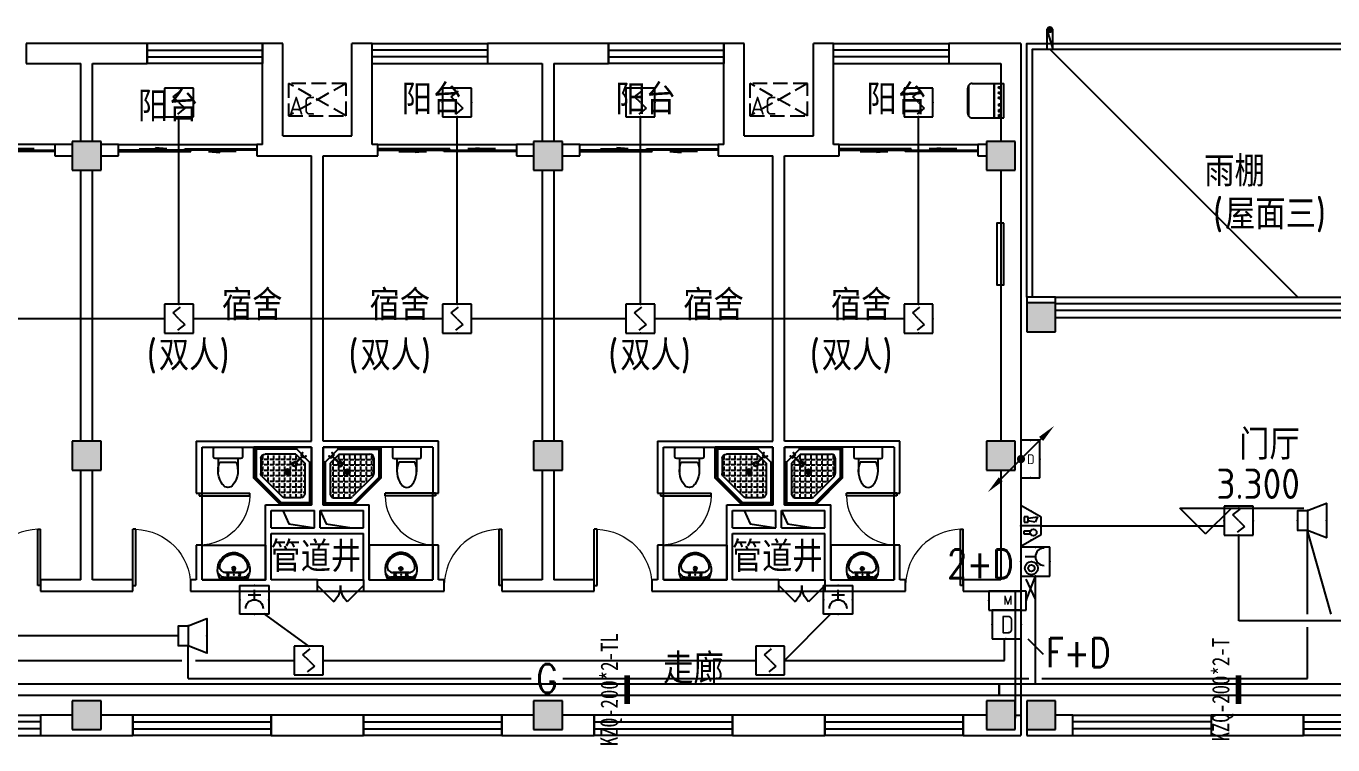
# Model space of a CAD drawing. Extents: x 1725663 to 4653551, y -550461 to 248782.
# Drawn here: x 2317393 to 2340051, y -180035 to -167571 of the extents above; entities that cross this region are included whole.
import ezdxf
from ezdxf.enums import TextEntityAlignment as Align

# ---------------------------------------------------------------- set-up
doc = ezdxf.new("R2010")
doc.units = 0
doc.header["$LTSCALE"] = 1000
doc.linetypes.add('DASH', pattern=[0.35, 0.25, -0.1])
for name, color, linetype in [('0-底图', 7, 'Continuous'), ('A-ANNO-IDEN-LEVL', 3, 'Continuous'), ('A-ANNO-TXT', 7, 'Continuous'), ('A-Fixt', 81, 'Continuous'), ('CABLETRAY', 4, 'Continuous'), ('CLAYER', 7, 'Continuous'), ('COLUMN', 255, 'Continuous'), ('DIM-消防', 3, 'Continuous'), ('DOOR_FIRE', 4, 'Continuous'), ('EQUIP-广播', 3, 'Continuous'), ('EQUIP-消防', 3, 'Continuous'), ('fur', 253, 'Continuous'), ('LWIRE', 4, 'Continuous'), ('PUB_HATCH', 8, 'Continuous'), ('PUB_TEXT', 7, 'Continuous'), ('WALL', 2, 'Continuous'), ('WINDOW', 4, 'Continuous'), ('WIRE-消防', 1, 'Continuous'), ('WP_F', 1, 'Continuous'), ('抗震支吊架', 2, 'Continuous'), ('水', 5, 'Continuous'), ('洁具', 213, 'Continuous'), ('看线', 30, 'Continuous'), ('空调外机', 211, 'Continuous'), ('配景', 3, 'Continuous')]:
    doc.layers.add(name, color=color, linetype=linetype)
doc.styles.add('_TEL_ATTDEF', font='gbenor', dxfattribs={"bigfont": 'gbcbig'})
doc.styles.add('_TEL_DIM', font='SIMPLEX', dxfattribs={"width": 0.8, "height": 3.5, "bigfont": 'HZTXT'})
doc.styles.add('HZ', font='rs.shx', dxfattribs={"width": 0.8, "bigfont": 'hztxt.shx'})
doc.styles.add('kzcad', font='', dxfattribs={"width": 0.8})
doc.styles.get("Standard").update_dxf_attribs({"font": 'geniso.shx', "bigfont": 'hztxt.shx'})
doc.styles.get('kzcad').set_extended_font_data('SimSun')

# ---------------------------------------------------------------- blocks, each defined once
blk = doc.blocks.new('$equip$00002656')
for p, q in [((-0.5, 1), (-0.5, 0)), ((0.5, 1), (-0.5, 1)), ((0.5, 0), (0.5, 1)), ((0, 0.5), (0, 0.15)), ((-0.5, 0), (0.5, 0)), ((-0.219, 0.331), (0.222, 0.331))]:
    blk.add_line(p, q)
at = {"const_width": 0.04}
blk.add_lwpolyline([(-0.5, 1), (0.5, 1), (0.5, 0), (-0.5, 0), (-0.5, 1), (0.5, 1)], dxfattribs=at)
blk.add_arc((0, 0.8), 0.3, 180, 0)
for p in [(0, 1), (-0.5, 0.5), (0.5, 0.5), (0, 0)]:
    blk.add_point(p)
at = {"color": 7, "flags": 1}
for tag, height, p in [('B', 0.4, (0.762, 0.292)), ('A', 0.00002, (0, 0))]:
    blk.add_attdef(tag, text='', height=height, dxfattribs=at).set_placement(p, align=Align.MIDDLE_CENTER)
blk = doc.blocks.new('A$C29581A72')
at = {"layer": 'EQUIP-消防', "xscale": 500, "yscale": 500, "zscale": 500}
blk.add_blockref('$equip$00002656', (358, 98), dxfattribs=at)
at = {"style": 'HZ', "flags": 1}
for tag in ['WHAT', 'SPEC', 'UNIT']:
    blk.add_attdef(tag, (375, 0), '', height=0.001, dxfattribs=at)
blk = doc.blocks.new('$Equip$00002649')
for p, q in [((-0.5, 0.5), (-0.5, -0.5)), ((0.5, 0.5), (-0.5, 0.5)), ((0.5, -0.5), (0.5, 0.5)), ((-0.2, 0.2), (0.05, 0.4)), ((0, 0), (-0.2, 0.2)), ((0, 0), (0.2, -0.2)), ((0.2, -0.2), (-0.05, -0.4)), ((-0.5, -0.5), (0.5, -0.5))]:
    blk.add_line(p, q)
at = {"const_width": 0.02}
blk.add_lwpolyline([(-0.5, 0.5), (0.5, 0.5), (0.5, -0.5), (-0.5, -0.5), (-0.5, 0.5), (0.5, 0.5)], dxfattribs=at)
for p in [(0, 0.5), (-0.5, 0), (0.5, 0), (0, -0.5)]:
    blk.add_point(p)
at = {"color": 7, "flags": 1}
for tag, height, p in [('A', 0.00002, (0, 0)), ('B', 0.4, (0.762, -0.208))]:
    blk.add_attdef(tag, text='', height=height, dxfattribs=at).set_placement(p, align=Align.MIDDLE_CENTER)
blk = doc.blocks.new('$equip_U$00000157(WIN7-PC-dian)')
for p, q in [((-0.65, 0.65), (-0.65, 0)), ((0.65, 0.65), (-0.65, 0.65)), ((0.65, 0), (0.65, 0.65)), ((-0.65, 0), (0.65, 0))]:
    blk.add_line(p, q)
for p in [(0.041, 0.65), (-0.65, 0.325), (0.041, 0), (0.65, 0.325)]:
    blk.add_point(p)
at = {"color": 7, "style": '_TEL_DIM'}
blk.add_attdef('$TEXT$', text='', height=0.3, dxfattribs=at).set_placement((0.006, 0.343), align=Align.MIDDLE_CENTER)
at = {"color": 7, "style": '_TEL_DIM', "flags": 1}
for tag in ['A', 'REMARK']:
    blk.add_attdef(tag, text='', height=0.00002, dxfattribs=at).set_placement((0, 0), align=Align.MIDDLE_CENTER)
at = {"layer": 'EQUIP-消防', "color": 7, "style": '_TEL_DIM', "flags": 1}
blk.add_attdef('REMARK', text='', height=0.00002, dxfattribs=at).set_placement((0, 0), align=Align.MIDDLE_CENTER)
blk.add_attdef('REMARK', text='', height=0.00002, dxfattribs=at).set_placement((0, 0), align=Align.MIDDLE_CENTER)
blk = doc.blocks.new('$equip$00002755')
for p, q in [((0.5, 0.5), (-0.5, 0.5)), ((-0.5, 0.5), (-0.5, -0.5)), ((0.5, -0.5), (0.5, 0.5)), ((-0.5, -0.5), (0.5, -0.5))]:
    blk.add_line(p, q)
at = {"const_width": 0.04}
blk.add_lwpolyline([(-0.5, 0.5), (0.5, 0.5), (0.5, -0.5), (-0.5, -0.5), (-0.5, 0.5), (0.5, 0.5)], dxfattribs=at)
for p in [(0, 0.5), (-0.5, 0), (0.5, 0), (-0.027, -0.5)]:
    blk.add_point(p)
at = {"color": 7}
blk.add_attdef('$TEXT$', text='', height=0.4, dxfattribs=at).set_placement((0.026, -0.008), align=Align.MIDDLE_CENTER)
at = {"color": 7, "flags": 1}
for tag, height, p in [('A', 0.00002, (0, 0)), ('B', 0.4, (0.755, -0.254))]:
    blk.add_attdef(tag, text='', height=height, dxfattribs=at).set_placement(p, align=Align.MIDDLE_CENTER)
blk = doc.blocks.new('$equip$00002655')
for p, q in [((-0.5, 1), (-0.5, 0)), ((0.5, 1), (-0.5, 1)), ((0.5, 0), (0.5, 1)), ((-0.169, 0.5), (-0.169, 0.15)), ((-0.5, 0), (0.5, 0))]:
    blk.add_line(p, q)
at = {"const_width": 0.04}
blk.add_lwpolyline([(-0.5, 1), (0.5, 1), (0.5, 0), (-0.5, 0), (-0.5, 1), (0.5, 1)], dxfattribs=at)
for radius in [0.226, 0.113]:
    blk.add_circle((0.227, 0.36), radius)
blk.add_arc((-0.169, 0.8), 0.3, 180, 0)
for p in [(0, 1), (-0.5, 0.5), (0.5, 0.5), (0, 0)]:
    blk.add_point(p)
at = {"color": 7, "flags": 1}
for tag, height, p in [('B', 0.4, (0.762, 0.292)), ('A', 0.00002, (0, 0))]:
    blk.add_attdef(tag, text='', height=height, dxfattribs=at).set_placement(p, align=Align.MIDDLE_CENTER)
blk = doc.blocks.new('$equip$00002679')
for p, q in [((-0.3, 0.699), (-0.703, 0)), ((-0.264, 0.249), (-0.304, 0.569)), ((-0.304, 0.569), (-0.128, 0.489)), ((0.3, 0.699), (-0.3, 0.699)), ((0.3, 0.699), (-0.3, 0.699)), ((-0.128, 0.489), (-0.168, 0.249)), ((0, 0.699), (0, 0)), ((0.703, 0), (0.3, 0.699)), ((-0.703, 0), (0.703, 0)), ((-0.304, 0.249), (-0.304, 0.113)), ((-0.128, 0.249), (-0.304, 0.249)), ((-0.304, 0.113), (-0.128, 0.113)), ((-0.128, 0.113), (-0.128, 0.249)), ((0.174, 0.11), (0.174, 0.338)), ((0.294, 0.11), (0.174, 0.11)), ((0.294, 0.338), (0.294, 0.11))]:
    blk.add_line(p, q)
at = {"const_width": 0.04}
for points in [[(-0.299, 0.699), (0.301, 0.699), (0.703, 0), (-0.702, 0), (-0.299, 0.699), (0.301, 0.699)], [(-0.3, 0.699), (0.3, 0.699), (0.703, 0), (-0.703, 0), (-0.3, 0.699), (0.3, 0.699)]]:
    blk.add_lwpolyline(points, dxfattribs=at)
blk.add_circle((0.234, 0.43), 0.111)
for p in [(0, 0.699), (-0.501, 0.349), (0, 0), (0.502, 0.349)]:
    blk.add_point(p)
at = {"color": 7, "flags": 1}
for tag, height, p in [('B', 0.4, (0.961, 0.299)), ('A', 0.00002, (0, 0))]:
    blk.add_attdef(tag, text='', height=height, dxfattribs=at).set_placement(p, align=Align.MIDDLE_CENTER)
blk = doc.blocks.new('$equip$00002778')
for p, q in [((0.65, 0.65), (-0.65, 0.65)), ((-0.65, 0.65), (-0.65, 0)), ((0.65, 0), (0.65, 0.65)), ((-0.65, 0), (0.65, 0))]:
    blk.add_line(p, q)
at = {"const_width": 0.04}
blk.add_lwpolyline([(-0.65, 0.65), (-0.65, 0), (0.65, 0), (0.65, 0.65), (-0.65, 0.65), (-0.65, 0)], dxfattribs=at)
for p in [(0, 0.65), (-0.65, 0.325), (0, 0), (0.65, 0.325)]:
    blk.add_point(p)
at = {"color": 7}
blk.add_attdef('$TEXT$', text='', height=0.34, dxfattribs=at).set_placement((0.006, 0.343), align=Align.MIDDLE_CENTER)
at = {"color": 7, "flags": 1}
for tag, height, p in [('A', 0.00002, (0, 0)), ('B', 0.4, (0.905, 0.246))]:
    blk.add_attdef(tag, text='', height=height, dxfattribs=at).set_placement(p, align=Align.MIDDLE_CENTER)
blk = doc.blocks.new('$TelecSys$00000111')
blk.add_line((0.268, 0.268), (-0.268, -0.268))
at = {"color": 7, "style": '_TEL_DIM', "width": 0.8}
blk.add_attdef('N', text='', height=1, dxfattribs=at).set_placement((-0.212, 0.579), align=Align.MIDDLE)
blk = doc.blocks.new('$equip$00002982')
for p, q in [((0.35, 0.35), (1, 0.6)), ((1, 0.6), (1, -0.6)), ((0, 0.35), (0.35, 0.35)), ((0, 0.35), (0, -0.35)), ((0.35, 0.35), (0.35, -0.35)), ((0.35, -0.35), (0, -0.35)), ((1, -0.6), (0.35, -0.35))]:
    blk.add_line(p, q)
at = {"const_width": 0.04}
blk.add_lwpolyline([(0.35, 0.35), (0, 0.35), (0, -0.35), (0.35, -0.35), (1, -0.6), (1, 0.6), (0.35, 0.35), (0, 0.35)], dxfattribs=at)
for p in [(0, 0), (0.35, 0.35), (1, 0), (0.35, -0.35)]:
    blk.add_point(p)
at = {"color": 7, "style": '_TEL_DIM', "flags": 1}
for tag in ['A', 'REMARK']:
    blk.add_attdef(tag, text='', height=0.00002, dxfattribs=at).set_placement((0, 0), align=Align.MIDDLE_CENTER)
blk = doc.blocks.new('$TelecSys$00000080')
for p, q in [((-0.7, -0.7), (0, 0)), ((0.104, 0.104), (0.104, 0.104)), ((-0.104, -0.104), (-0.104, -0.104))]:
    blk.add_line(p, q)
at = {"const_width": 0.142}
blk.add_lwpolyline([(0.071, 0, 1), (-0.071, 0, 1)], format="xyb", close=True, dxfattribs=at)
blk.add_solid([(-0.63, -0.77), (-0.77, -0.63), (-1.15, -1.15)])
at = {"width": 0.8, "flags": 9}
blk.add_attdef('A', (0, 0), '', height=0.00002, rotation=180, dxfattribs=at)
blk = doc.blocks.new('$TelecSys$00000079')
for p, q in [((0.7, 0.7), (0, 0)), ((0.104, 0.104), (0.104, 0.104)), ((-0.104, -0.104), (-0.104, -0.104))]:
    blk.add_line(p, q)
at = {"const_width": 0.142}
blk.add_lwpolyline([(-0.071, 0, 1), (0.071, 0, 1)], format="xyb", close=True, dxfattribs=at)
blk.add_solid([(0.63, 0.77), (0.77, 0.63), (1.15, 1.15)])
at = {"width": 0.8, "flags": 9}
blk.add_attdef('A', (0, 0), '', height=0.00002, dxfattribs=at)
blk = doc.blocks.new('1F平面-CAD导入_dwg_Drawing4_t3_dwg_$plan$00001613-474159-1F-927810-1F')
at = {"layer": '洁具'}
for p, q in [((-30, 250), (-170, 250)), ((-200, 170), (-430, 170)), ((-260, -140), (-260, 140)), ((-200, -170), (-200, -220)), ((-170, -250), (-30, -250))]:
    blk.add_line(p, q, dxfattribs=at)
for points in [[(-200, 220), (-200, 170), (-200, -170), (-430, -170)], [(0, -220), (0, 220)]]:
    blk.add_lwpolyline(points, dxfattribs=at)
for centre, radius, start, end in [((-170, 220), 30, 90, 180), ((-30, 220), 30, 0, 90), ((-590, 0), 110, 123.4509, 236.5491), ((-413, -227), 398, 67.4505, 126.6381), ((-413, 227), 398, 233.3619, 292.5495), ((-170, -220), 30, 180, 270), ((-30, -220), 30, 270, 0)]:
    blk.add_arc(centre, radius, start, end, dxfattribs=at)
blk = doc.blocks.new('$lvtry$00000169')
at = {"color": 0}
for p, q in [((259, -36), (259, 0)), ((259, -36), (36, -259)), ((276, -120), (120, -276)), ((144, -151), (291, -298)), ((151, -144), (298, -291)), ((183, -213), (205, -213)), ((220, -213), (243, -213)), ((259, -24), (976, -24)), ((259, -36), (964, -36)), ((270, -213), (270, -143)), ((270, -213), (340, -213)), ((276, -120), (808, -120)), ((366, -213), (366, -143)), ((366, -213), (436, -213)), ((462, -213), (462, -143)), ((462, -213), (532, -213)), ((558, -213), (558, -143)), ((558, -213), (628, -213)), ((655, -213), (655, -143)), ((655, -213), (725, -213)), ((751, -213), (751, -143)), ((751, -213), (821, -213)), ((847, -213), (847, -143)), ((847, -213), (880, -213)), ((880, -192), (880, -460)), ((964, -36), (976, -24)), ((964, -36), (964, -525)), ((976, -24), (976, -530)), ((36, -259), (0, -259)), ((24, -259), (24, -976)), ((36, -259), (36, -964)), ((120, -276), (120, -808)), ((120, -309), (147, -309)), ((120, -405), (147, -405)), ((173, -309), (173, -239)), ((173, -309), (243, -309)), ((173, -405), (173, -335)), ((173, -405), (243, -405)), ((173, -501), (173, -431)), ((270, -263), (270, -239)), ((270, -405), (270, -335)), ((270, -405), (340, -405)), ((270, -501), (270, -431)), ((334, -309), (340, -309)), ((366, -309), (366, -239)), ((366, -309), (436, -309)), ((366, -405), (366, -335)), ((366, -405), (379, -405)), ((366, -501), (366, -431)), ((462, -309), (462, -239)), ((462, -309), (532, -309)), ((462, -405), (462, -335)), ((462, -405), (532, -405)), ((462, -501), (462, -431)), ((558, -309), (558, -239)), ((558, -309), (628, -309)), ((558, -405), (558, -335)), ((558, -405), (628, -405)), ((558, -501), (558, -431)), ((655, -309), (655, -239)), ((655, -309), (725, -309)), ((655, -405), (655, -335)), ((655, -405), (725, -405)), ((655, -501), (655, -431)), ((751, -309), (751, -239)), ((751, -309), (821, -309)), ((751, -405), (751, -335)), ((751, -405), (821, -405)), ((751, -501), (751, -431)), ((847, -309), (847, -239)), ((847, -309), (880, -309)), ((847, -405), (847, -335)), ((847, -405), (880, -405)), ((847, -501), (847, -431)), ((120, -501), (147, -501)), ((120, -598), (147, -598)), ((173, -501), (243, -501)), ((173, -598), (173, -528)), ((173, -598), (243, -598)), ((173, -694), (173, -624)), ((270, -501), (340, -501)), ((270, -598), (270, -528)), ((270, -598), (340, -598)), ((270, -694), (270, -624)), ((366, -501), (436, -501)), ((366, -598), (366, -528)), ((366, -598), (436, -598)), ((366, -694), (366, -624)), ((462, -501), (532, -501)), ((462, -598), (462, -528)), ((462, -598), (532, -598)), ((462, -694), (462, -624)), ((859, -511), (511, -859)), ((964, -525), (525, -964)), ((976, -530), (530, -976)), ((558, -501), (628, -501)), ((558, -598), (558, -528)), ((558, -598), (628, -598)), ((558, -694), (558, -624)), ((655, -501), (725, -501)), ((655, -598), (655, -528)), ((655, -598), (725, -598)), ((655, -694), (655, -624)), ((751, -501), (821, -501)), ((751, -598), (751, -528)), ((751, -598), (773, -598)), ((847, -501), (867, -501)), ((964, -525), (976, -530)), ((120, -694), (147, -694)), ((120, -790), (147, -790)), ((173, -694), (243, -694)), ((173, -790), (173, -720)), ((173, -790), (243, -790)), ((173, -878), (173, -816)), ((192, -880), (460, -880)), ((270, -694), (340, -694)), ((270, -790), (270, -720)), ((270, -790), (340, -790)), ((270, -880), (270, -816)), ((366, -694), (436, -694)), ((366, -790), (366, -720)), ((366, -790), (436, -790)), ((366, -880), (366, -816)), ((462, -694), (532, -694)), ((462, -790), (462, -720)), ((462, -790), (532, -790)), ((462, -880), (462, -816)), ((558, -694), (628, -694)), ((558, -790), (558, -720)), ((558, -790), (580, -790)), ((655, -694), (676, -694)), ((36, -964), (24, -976)), ((24, -976), (530, -976)), ((36, -964), (525, -964)), ((525, -964), (530, -976))]:
    blk.add_line(p, q, dxfattribs=at)
blk.add_lwpolyline([(0, 0), (0, -1000), (540, -1000), (1000, -540), (1000, 0)], close=True)
for points in [[(0, 0), (0, -1000)], [(0, 0), (1000, 0)], [(1000, 0), (1000, -540)], [(136, -190), (148, -178), (132, -162), (121, -174)], [(190, -136), (178, -148), (162, -132), (174, -121)], [(1000, -540), (540, -1000)], [(0, -1000), (540, -1000)]]:
    blk.add_lwpolyline(points, close=True, dxfattribs=at)
for radius in [43.8, 31.1]:
    blk.add_circle((416, -428), radius, dxfattribs=at)
for centre, radius, start, end in [((808, -192), 72, 0, 90), ((296, -296), 40.6, 142.583, 128.4197), ((296, -296), 28.6, 145.828, 125.6599), ((808, -460), 72, 315, 0), ((192, -808), 72, 180, 270), ((460, -808), 72, 270, 315)]:
    blk.add_arc(centre, radius, start, end, dxfattribs=at)
for p in [(103, -156, 0), (156, -102, 0), (416, -428, 0)]:
    blk.add_point(p, dxfattribs=at)
blk = doc.blocks.new('$lvtry$00000178')
at = {"color": 0}
for p, q in [((-238, 0), (238, 0)), ((-214, -36), (-272, -91)), ((-180, -23), (180, -23)), ((-142, -105), (140, -105)), ((140, -105), (-142, -105)), ((216, -37), (268, -91))]:
    blk.add_line(p, q, dxfattribs=at)
blk.add_lwpolyline([(-104, -430, 0.224698), (110, -425, 0.348046), (269, -79), (239, 0), (-241, 0), (-271, -79, 0.356844)], format="xyb", close=True, dxfattribs=at)
for centre, radius in [((-100, -65), 16.3), ((1, -172), 31.6), ((100, -65), 16.3)]:
    blk.add_circle(centre, radius, dxfattribs=at)
at = {"color": 0, "lineweight": 13}
blk.add_circle((1, -172), 23, dxfattribs=at)
at = {"color": 0}
for centre, radius, start, end in [((-142, -205), 100, 90, 190.5602), ((-1, -179), 243, 190.5602, 349.4398), ((-180, -73), 50, 90, 133.181), ((140, -205), 100, 349.4398, 90), ((180, -73), 50, 44.5607, 90)]:
    blk.add_arc(centre, radius, start, end, dxfattribs=at)
for p in [(0, -65), (1, -172)]:
    blk.add_point(p, dxfattribs=at)
blk = doc.blocks.new('A$C70365C93')
at = {"layer": '洁具'}
blk.add_lwpolyline([(-1900, 2300), (-1900, 1700), (-800, 1700), (-800, 2300)], close=True, dxfattribs=at)
blk.add_blockref('$lvtry$00000178', (-1350, 2280), dxfattribs=at)
at = {"layer": '洁具', "rotation": 180}
blk.add_blockref('$lvtry$00000169', (0, 0), dxfattribs=at)
at = {"layer": '洁具', "extrusion": (0, 0, -1), "xscale": -1, "zscale": -1, "rotation": 90}
blk.add_blockref('1F平面-CAD导入_dwg_Drawing4_t3_dwg_$plan$00001613-474159-1F-927810-1F', (1450, 0), dxfattribs=at)
blk = doc.blocks.new('A$C61295E98')
at = {"color": 3}
for p, q in [((544, 598), (0, 598)), ((0, 598), (0, 0)), ((161, 598), (161, 0)), ((170, 0), (170, 598)), ((603, 572), (603, 26)), ((624, 518), (624, 80)), ((544, 0), (0, 0))]:
    blk.add_line(p, q, dxfattribs=at)
for points in [[(82, 540), (75, 540), (75, 577), (82, 577)], [(82, 453), (75, 453), (75, 490), (82, 490)], [(82, 353), (75, 353), (75, 389), (82, 389)]]:
    blk.add_lwpolyline(points, close=True, dxfattribs=at)
for centre in [(74, 250), (74, 164), (74, 71)]:
    blk.add_circle(centre, 15.7, dxfattribs=at)
for centre, start, end in [((544, 518), 360, 90), ((544, 80), 270, 0)]:
    blk.add_arc(centre, 80, start, end, dxfattribs=at)
blk = doc.blocks.new('A$Cf5a72a1b')
at = {"layer": '空调外机', "linetype": 'DASH'}
for p, q in [((1000, 563), (0, 0)), ((1000, 0), (0, 563))]:
    blk.add_line(p, q, dxfattribs=at)
blk.add_lwpolyline([(1000, 563), (0, 563), (0, 0), (1000, 0)], close=True, dxfattribs=at)
at = {"layer": 'PUB_TEXT'}
blk.add_text('AC', height=315, dxfattribs=at).set_placement((5, 18))
blk = doc.blocks.new('$WINLIB2D$00000001')
at = {"color": 0}
for points in [[(-0.5, 0.5), (-0.5, -0.5)], [(-0.5, 0.5), (0.5, 0.5)], [(0.5, -0.5), (0.5, 0.5)], [(0.5, 0.1667), (-0.5, 0.1667)], [(0.5, -0.1667), (-0.5, -0.1667)], [(-0.5, -0.5), (0.5, -0.5)]]:
    blk.add_lwpolyline(points, dxfattribs=at)
blk = doc.blocks.new('$DorLib2D$00000131')
at = {"color": 0, "linetype": 'Continuous'}
for p, q in [((0.15, 0.125), (0.2319, 0.1973)), ((0.2319, 0.1973), (0.2319, 0.125)), ((-0.5, 0.125), (-0.5, 0)), ((0.0192, 0.125), (-0.5, 0.125)), ((0.0192, 0), (0.0192, 0.125)), ((0.35, 0.125), (0.15, 0.125)), ((-0.5, 0), (0.0192, 0)), ((-0.024, 0), (0.5, 0)), ((-0.024, -0.125), (-0.024, 0)), ((0.5, 0), (0.5, -0.125)), ((-0.35, -0.125), (-0.15, -0.125)), ((-0.2319, -0.1973), (-0.2319, -0.125)), ((-0.15, -0.125), (-0.2319, -0.1973)), ((0.5, -0.125), (-0.024, -0.125))]:
    blk.add_line(p, q, dxfattribs=at)
blk = doc.blocks.new('$DorLib2D$00000116')
at = {"color": 0}
for p, q in [((-0.5, 0), (-0.146, 0.354)), ((0.5, 0), (0.146, 0.354))]:
    blk.add_line(p, q, dxfattribs=at)
for centre, start, end in [((-0.5, 0), 0, 45), ((0.5, 0), 135, 180)]:
    blk.add_arc(centre, 0.5, start, end, dxfattribs=at)
blk = doc.blocks.new('$DorLib2D$00000001')
for p, q in [((0.45, 0.975), (0.5, 0.975)), ((0.45, 0), (0.45, 0.975)), ((0.5, 0), (0.5, 0.975)), ((0.5, 0), (0.45, 0))]:
    blk.add_line(p, q)
at = {"lineweight": 13}
blk.add_arc((0.475, 0), 0.975, 91.4693, 180, dxfattribs=at)
blk = doc.blocks.new('ghgd')
at = {"layer": 'PUB_HATCH'}
for points in [[(1529057, -88437.8), (1529057, -88937.8), (1529557, -88937.8), (1529557, -88437.8)], [(1537057, -88437.8), (1537057, -88937.8), (1537557, -88937.8), (1537557, -88437.8)], [(1544907, -88437.8), (1544907, -88937.8), (1545407, -88937.8), (1545407, -88437.8)], [(1545607, -91237.8), (1545607, -91737.8), (1546107, -91737.8), (1546107, -91237.8)], [(1529057, -93637.8), (1529057, -94137.8), (1529557, -94137.8), (1529557, -93637.8)], [(1537057, -93637.8), (1537057, -94137.8), (1537557, -94137.8), (1537557, -93637.8)], [(1544907, -93637.8), (1544907, -94137.8), (1545407, -94137.8), (1545407, -93637.8)], [(1529057, -98137.8), (1529057, -98637.8), (1529557, -98637.8), (1529557, -98137.8)], [(1537057, -98137.8), (1537057, -98637.8), (1537557, -98637.8), (1537557, -98137.8)], [(1544907, -98137.8), (1544907, -98637.8), (1545407, -98637.8), (1545407, -98137.8)], [(1545607, -98137.8), (1545607, -98637.8), (1546107, -98637.8), (1546107, -98137.8)]]:
    blk.add_hatch(color=256, dxfattribs=at).paths.add_polyline_path(points)
blk.add_line((1550307, -91137.8), (1546007, -86837.8))
for points in [[(1532707, -94837.8), (1532810.6, -95068), (1533257, -95137.8)], [(1533357, -94837.8), (1533460.6, -95068), (1533907, -95137.8)], [(1540707, -94837.8), (1540810.6, -95068), (1541257, -95137.8)], [(1541357, -94837.8), (1541460.6, -95068), (1541907, -95137.8)]]:
    blk.add_lwpolyline(points)
at = {"layer": 'A-ANNO-IDEN-LEVL'}
for p, q in [((1548709, -95244.2), (1548259, -94794.2)), ((1548259, -94794.2), (1550409.9, -94794.2)), ((1548709, -95244.2), (1549159, -94794.2))]:
    blk.add_line(p, q, dxfattribs=at)
at = {"layer": 'A-Fixt'}
blk.add_lwpolyline([(1545207, -89856.6), (1545090.3, -89856.6), (1545090.3, -90923.1), (1545207, -90923.1)], close=True, dxfattribs=at)
at = {"layer": 'COLUMN'}
for p, q in [((1529057, -88437.8), (1529057, -88937.8)), ((1529557, -88437.8), (1529057, -88437.8)), ((1529557, -88937.8), (1529557, -88437.8)), ((1537057, -88437.8), (1537057, -88937.8)), ((1537557, -88437.8), (1537057, -88437.8)), ((1537557, -88937.8), (1537557, -88437.8)), ((1544907, -88437.8), (1544907, -88937.8)), ((1545407, -88437.8), (1544907, -88437.8)), ((1545407, -88937.8), (1545407, -88437.8)), ((1529057, -88937.8), (1529557, -88937.8)), ((1537057, -88937.8), (1537557, -88937.8)), ((1544907, -88937.8), (1545407, -88937.8)), ((1545607, -91237.8), (1545607, -91737.8)), ((1546107, -91237.8), (1545607, -91237.8)), ((1546107, -91737.8), (1546107, -91237.8)), ((1545607, -91737.8), (1546107, -91737.8)), ((1529057, -93637.8), (1529057, -94137.8)), ((1529557, -93637.8), (1529057, -93637.8)), ((1529557, -94137.8), (1529557, -93637.8)), ((1537057, -93637.8), (1537057, -94137.8)), ((1537557, -93637.8), (1537057, -93637.8)), ((1537557, -94137.8), (1537557, -93637.8)), ((1544907, -93637.8), (1544907, -94137.8)), ((1545407, -93637.8), (1544907, -93637.8)), ((1545407, -94137.8), (1545407, -93637.8)), ((1529057, -94137.8), (1529557, -94137.8)), ((1537057, -94137.8), (1537557, -94137.8)), ((1544907, -94137.8), (1545407, -94137.8)), ((1529057, -98137.8), (1529057, -98637.8)), ((1529557, -98137.8), (1529057, -98137.8)), ((1529557, -98637.8), (1529557, -98137.8)), ((1537057, -98137.8), (1537057, -98637.8)), ((1537557, -98137.8), (1537057, -98137.8)), ((1537557, -98637.8), (1537557, -98137.8)), ((1544907, -98137.8), (1544907, -98637.8)), ((1545407, -98137.8), (1544907, -98137.8)), ((1545407, -98637.8), (1545407, -98137.8)), ((1545607, -98137.8), (1545607, -98637.8)), ((1546107, -98137.8), (1545607, -98137.8)), ((1546107, -98637.8), (1546107, -98137.8)), ((1529057, -98637.8), (1529557, -98637.8)), ((1537057, -98637.8), (1537557, -98637.8)), ((1544907, -98637.8), (1545407, -98637.8)), ((1545607, -98637.8), (1546107, -98637.8))]:
    blk.add_line(p, q, dxfattribs=at)
at = {"layer": 'DOOR_FIRE'}
for p, q in [((1533307, -96037.8), (1534107, -96037.8)), ((1541307, -96037.8), (1542107, -96037.8)), ((1533307, -96237.8), (1534107, -96237.8)), ((1541307, -96237.8), (1542107, -96237.8))]:
    blk.add_line(p, q, dxfattribs=at)
at = {"layer": 'fur'}
for p, q in [((1545507, -91737.8), (1545507, -98437.8)), ((1545407, -96237.8), (1545407, -98437.8))]:
    blk.add_line(p, q, dxfattribs=at)
at = {"layer": 'WALL'}
for p, q in [((1529307, -86737.8), (1528257, -86737.8)), ((1528257, -86737.8), (1528257, -87087.8)), ((1530357, -86737.8), (1529307, -86737.8)), ((1530357, -87087.8), (1530357, -86737.8)), ((1532707, -86737.8), (1532357, -86737.8)), ((1532357, -86737.8), (1532357, -87087.8)), ((1532707, -88337.8), (1532707, -86737.8)), ((1534257, -86737.8), (1533907, -86737.8)), ((1533907, -88337.8), (1533907, -86737.8)), ((1534257, -87087.8), (1534257, -86737.8)), ((1537307, -86737.8), (1536257, -86737.8)), ((1536257, -86737.8), (1536257, -87087.8)), ((1538357, -86737.8), (1537307, -86737.8)), ((1538357, -87087.8), (1538357, -86737.8)), ((1540707, -86737.8), (1540357, -86737.8)), ((1540357, -86737.8), (1540357, -87087.8)), ((1540707, -88337.8), (1540707, -86737.8)), ((1542257, -86737.8), (1541907, -86737.8)), ((1541907, -88337.8), (1541907, -86737.8)), ((1542257, -87087.8), (1542257, -86737.8)), ((1545507, -86737.8), (1544257, -86737.8)), ((1544257, -86737.8), (1544257, -87087.8)), ((1545507, -86737.8), (1545507, -88687.8)), ((1528257, -87087.8), (1529207, -87087.8)), ((1529207, -88437.8), (1529207, -87087.8)), ((1529407, -87087.8), (1530357, -87087.8)), ((1529407, -88437.8), (1529407, -87087.8)), ((1532357, -88487.8), (1532357, -87087.8)), ((1534257, -88487.8), (1534257, -87087.8)), ((1536257, -87087.8), (1537207, -87087.8)), ((1537207, -87087.8), (1537207, -88437.8)), ((1537407, -87087.8), (1538357, -87087.8)), ((1537407, -87087.8), (1537407, -88437.8)), ((1540357, -88487.8), (1540357, -87087.8)), ((1542257, -88487.8), (1542257, -87087.8)), ((1544257, -87087.8), (1545157, -87087.8)), ((1545157, -87087.8), (1545157, -88437.8)), ((1532707, -88337.8), (1533307, -88337.8)), ((1533307, -88337.8), (1533907, -88337.8)), ((1540707, -88337.8), (1541307, -88337.8)), ((1541307, -88337.8), (1541907, -88337.8)), ((1529057, -88487.8), (1528757, -88487.8)), ((1528757, -88487.8), (1528757, -88687.8)), ((1529857, -88487.8), (1529557, -88487.8)), ((1529857, -88687.8), (1529857, -88487.8)), ((1532357, -88487.8), (1532257, -88487.8)), ((1532257, -88487.8), (1532257, -88687.8)), ((1534357, -88487.8), (1534257, -88487.8)), ((1534357, -88687.8), (1534357, -88487.8)), ((1537057, -88487.8), (1536757, -88487.8)), ((1536757, -88487.8), (1536757, -88687.8)), ((1537857, -88487.8), (1537557, -88487.8)), ((1537857, -88687.8), (1537857, -88487.8)), ((1540357, -88487.8), (1540257, -88487.8)), ((1540257, -88487.8), (1540257, -88687.8)), ((1542357, -88487.8), (1542257, -88487.8)), ((1542357, -88687.8), (1542357, -88487.8)), ((1544907, -88487.8), (1544757, -88487.8)), ((1544757, -88487.8), (1544757, -88687.8)), ((1528757, -88687.8), (1529057, -88687.8)), ((1529557, -88687.8), (1529857, -88687.8)), ((1532257, -88687.8), (1532607, -88687.8)), ((1532607, -88687.8), (1533207, -88687.8)), ((1533207, -93637.8), (1533207, -88687.8)), ((1533407, -88687.8), (1534007, -88687.8)), ((1533407, -93637.8), (1533407, -88687.8)), ((1534007, -88687.8), (1534357, -88687.8)), ((1536757, -88687.8), (1537057, -88687.8)), ((1537557, -88687.8), (1537857, -88687.8)), ((1540257, -88687.8), (1540607, -88687.8)), ((1540607, -88687.8), (1541207, -88687.8)), ((1541207, -93637.8), (1541207, -88687.8)), ((1541407, -88687.8), (1542007, -88687.8)), ((1541407, -93637.8), (1541407, -88687.8)), ((1542007, -88687.8), (1542357, -88687.8)), ((1544757, -88687.8), (1544907, -88687.8)), ((1545507, -88687.8), (1545507, -93787.8)), ((1529207, -93637.8), (1529207, -88937.8)), ((1529407, -93637.8), (1529407, -88937.8)), ((1537207, -88937.8), (1537207, -93637.8)), ((1537407, -88937.8), (1537407, -93637.8)), ((1545157, -88937.8), (1545157, -93637.8)), ((1546107, -91137.8), (1545607, -91137.8)), ((1545607, -91137.8), (1545607, -91237.8)), ((1546107, -91237.8), (1546107, -91137.8)), ((1531207, -93637.8), (1533207, -93637.8)), ((1531207, -93637.8), (1531207, -94537.8)), ((1531307, -93737.8), (1533207, -93737.8)), ((1531307, -94537.8), (1531307, -93737.8)), ((1533207, -94737.8), (1533207, -93737.8)), ((1535407, -93637.8), (1533407, -93637.8)), ((1533407, -94737.8), (1533407, -93737.8)), ((1535307, -93737.8), (1533407, -93737.8)), ((1535307, -93737.8), (1535307, -94537.8)), ((1535407, -94537.8), (1535407, -93637.8)), ((1539207, -93637.8), (1541207, -93637.8)), ((1539207, -93637.8), (1539207, -94537.8)), ((1539307, -93737.8), (1541207, -93737.8)), ((1539307, -94537.8), (1539307, -93737.8)), ((1541207, -94737.8), (1541207, -93737.8)), ((1543407, -93637.8), (1541407, -93637.8)), ((1541407, -94737.8), (1541407, -93737.8)), ((1543307, -93737.8), (1541407, -93737.8)), ((1543307, -93737.8), (1543307, -94537.8)), ((1543407, -94537.8), (1543407, -93637.8)), ((1545507, -93787.8), (1545507, -96237.8)), ((1529207, -96037.8), (1529207, -94137.8)), ((1529407, -96037.8), (1529407, -94137.8)), ((1537207, -94137.8), (1537207, -96037.8)), ((1537407, -94137.8), (1537407, -96037.8)), ((1545157, -94137.8), (1545157, -96037.8)), ((1531207, -94537.8), (1531307, -94537.8)), ((1535307, -94537.8), (1535407, -94537.8)), ((1539207, -94537.8), (1539307, -94537.8)), ((1543307, -94537.8), (1543407, -94537.8)), ((1532407, -94737.8), (1533207, -94737.8)), ((1532407, -95237.8), (1532407, -94737.8)), ((1532507, -94837.8), (1533257, -94837.8)), ((1532507, -95137.8), (1532507, -94837.8)), ((1533257, -95137.8), (1533257, -94837.8)), ((1533357, -94837.8), (1534107, -94837.8)), ((1533357, -95137.8), (1533357, -94837.8)), ((1533407, -94737.8), (1534207, -94737.8)), ((1534107, -95137.8), (1534107, -94837.8)), ((1534207, -95237.8), (1534207, -94737.8)), ((1540407, -94737.8), (1541207, -94737.8)), ((1540407, -95237.8), (1540407, -94737.8)), ((1540507, -94837.8), (1541257, -94837.8)), ((1540507, -95137.8), (1540507, -94837.8)), ((1541257, -95137.8), (1541257, -94837.8)), ((1541357, -94837.8), (1542107, -94837.8)), ((1541357, -95137.8), (1541357, -94837.8)), ((1541407, -94737.8), (1542207, -94737.8)), ((1542107, -95137.8), (1542107, -94837.8)), ((1542207, -95237.8), (1542207, -94737.8)), ((1532507, -95137.8), (1533257, -95137.8)), ((1533357, -95137.8), (1534107, -95137.8)), ((1540507, -95137.8), (1541257, -95137.8)), ((1541357, -95137.8), (1542107, -95137.8)), ((1532407, -96037.8), (1532407, -95237.8)), ((1532507, -95237.8), (1533307, -95237.8)), ((1532507, -96037.8), (1532507, -95237.8)), ((1533307, -95237.8), (1534107, -95237.8)), ((1534107, -96037.8), (1534107, -95237.8)), ((1534207, -96037.8), (1534207, -95237.8)), ((1540407, -96037.8), (1540407, -95237.8)), ((1540507, -95237.8), (1541307, -95237.8)), ((1540507, -96037.8), (1540507, -95237.8)), ((1541307, -95237.8), (1542107, -95237.8)), ((1542107, -96037.8), (1542107, -95237.8)), ((1542207, -96037.8), (1542207, -95237.8)), ((1531307, -95437.8), (1531207, -95437.8)), ((1531207, -95437.8), (1531207, -96037.8)), ((1531307, -96037.8), (1531307, -95437.8)), ((1535407, -95437.8), (1535307, -95437.8)), ((1535307, -95437.8), (1535307, -96037.8)), ((1535407, -96037.8), (1535407, -95437.8)), ((1539307, -95437.8), (1539207, -95437.8)), ((1539207, -95437.8), (1539207, -96037.8)), ((1539307, -96037.8), (1539307, -95437.8)), ((1543407, -95437.8), (1543307, -95437.8)), ((1543307, -95437.8), (1543307, -96037.8)), ((1543407, -96037.8), (1543407, -95437.8)), ((1529207, -96037.8), (1528507, -96037.8)), ((1528507, -96037.8), (1528507, -96237.8)), ((1530107, -96037.8), (1529407, -96037.8)), ((1530107, -96237.8), (1530107, -96037.8)), ((1531207, -96037.8), (1531107, -96037.8)), ((1531107, -96037.8), (1531107, -96237.8)), ((1531307, -96037.8), (1532407, -96037.8)), ((1533307, -96037.8), (1532507, -96037.8)), ((1533307, -96237.8), (1533307, -96037.8)), ((1534107, -96037.8), (1534107, -96237.8)), ((1534207, -96037.8), (1535307, -96037.8)), ((1535507, -96037.8), (1535407, -96037.8)), ((1535507, -96237.8), (1535507, -96037.8)), ((1537207, -96037.8), (1536507, -96037.8)), ((1536507, -96037.8), (1536507, -96237.8)), ((1538107, -96037.8), (1537407, -96037.8)), ((1538107, -96237.8), (1538107, -96037.8)), ((1539207, -96037.8), (1539107, -96037.8)), ((1539107, -96037.8), (1539107, -96237.8)), ((1539307, -96037.8), (1540407, -96037.8)), ((1541307, -96037.8), (1540507, -96037.8)), ((1541307, -96237.8), (1541307, -96037.8)), ((1542107, -96037.8), (1542107, -96237.8)), ((1542207, -96037.8), (1543307, -96037.8)), ((1543507, -96037.8), (1543407, -96037.8)), ((1543507, -96237.8), (1543507, -96037.8)), ((1545157, -96037.8), (1544507, -96037.8)), ((1544507, -96037.8), (1544507, -96237.8)), ((1528507, -96237.8), (1529307, -96237.8)), ((1529307, -96237.8), (1530107, -96237.8)), ((1531107, -96237.8), (1531207, -96237.8)), ((1531207, -96237.8), (1532407, -96237.8)), ((1532407, -96237.8), (1533307, -96237.8)), ((1534107, -96237.8), (1534207, -96237.8)), ((1534207, -96237.8), (1535407, -96237.8)), ((1535407, -96237.8), (1535507, -96237.8)), ((1536507, -96237.8), (1537307, -96237.8)), ((1537307, -96237.8), (1538107, -96237.8)), ((1539107, -96237.8), (1539207, -96237.8)), ((1539207, -96237.8), (1540407, -96237.8)), ((1540407, -96237.8), (1541307, -96237.8)), ((1542107, -96237.8), (1542207, -96237.8)), ((1542207, -96237.8), (1543407, -96237.8)), ((1543407, -96237.8), (1543507, -96237.8)), ((1544507, -96237.8), (1545507, -96237.8)), ((1529057, -98387.8), (1528507, -98387.8)), ((1528507, -98387.8), (1528507, -98737.8)), ((1530107, -98387.8), (1529557, -98387.8)), ((1530107, -98737.8), (1530107, -98387.8)), ((1534107, -98387.8), (1532507, -98387.8)), ((1532507, -98387.8), (1532507, -98737.8)), ((1534107, -98737.8), (1534107, -98387.8)), ((1537057, -98387.8), (1536507, -98387.8)), ((1536507, -98387.8), (1536507, -98737.8)), ((1538107, -98387.8), (1537557, -98387.8)), ((1538107, -98737.8), (1538107, -98387.8)), ((1542107, -98387.8), (1540507, -98387.8)), ((1540507, -98387.8), (1540507, -98737.8)), ((1542107, -98737.8), (1542107, -98387.8)), ((1544907, -98387.8), (1544507, -98387.8)), ((1544507, -98387.8), (1544507, -98737.8)), ((1545407, -98387.8), (1545507, -98387.8)), ((1545507, -98387.8), (1545507, -98737.8)), ((1546407, -98387.8), (1546107, -98387.8)), ((1546407, -98737.8), (1546407, -98387.8)), ((1550407, -98387.8), (1548807, -98387.8)), ((1548807, -98387.8), (1548807, -98737.8)), ((1550407, -98737.8), (1550407, -98387.8)), ((1528507, -98737.8), (1529307, -98737.8)), ((1529307, -98737.8), (1530107, -98737.8)), ((1532507, -98737.8), (1534107, -98737.8)), ((1536507, -98737.8), (1537307, -98737.8)), ((1537307, -98737.8), (1538107, -98737.8)), ((1540507, -98737.8), (1542107, -98737.8)), ((1544507, -98737.8), (1545157, -98737.8)), ((1545157, -98737.8), (1545507, -98737.8)), ((1545607, -98637.8), (1545607, -98737.8)), ((1545607, -98737.8), (1546407, -98737.8)), ((1548807, -98737.8), (1550407, -98737.8))]:
    blk.add_line(p, q, dxfattribs=at)
at = {"layer": 'WINDOW'}
for p, q in [((1528757, -88487.8), (1526357, -88487.8)), ((1529857, -88487.8), (1532257, -88487.8)), ((1534357, -88487.8), (1536757, -88487.8)), ((1537857, -88487.8), (1540257, -88487.8)), ((1542357, -88487.8), (1544757, -88487.8)), ((1531307, -95437.8), (1531307, -94537.8)), ((1535307, -95437.8), (1535307, -94537.8)), ((1539307, -95437.8), (1539307, -94537.8)), ((1543307, -95437.8), (1543307, -94537.8))]:
    blk.add_line(p, q, dxfattribs=at)
at = {"layer": '水', "const_width": 60}
blk.add_lwpolyline([(1545977.1, -86500.7, 1), (1546036.9, -86494.8, 1)], format="xyb", close=True, dxfattribs=at)
at = {"layer": '水'}
blk.add_lwpolyline([(1545957, -86497.8), (1545957, -86737.8), (1545957, -86837.8), (1546057, -86837.8), (1546057, -86497.8), (1545957, -86497.8), (1546057, -86837.8)], dxfattribs=at)
at = {"layer": '看线'}
for points in [[(1545607, -91137.8), (1545607, -86737.8), (1556557, -86737.8)], [(1545707, -91137.8), (1545707, -86837.8), (1556557, -86837.8)]]:
    blk.add_lwpolyline(points, dxfattribs=at)
for p in [(1532807.5, -87993.9), (1540807.5, -87993.9)]:
    blk.add_blockref('A$Cf5a72a1b', p)
at = {"xscale": -1, "rotation": 180}
for p in [(1533207, -93737.8), (1541207, -93737.8)]:
    blk.add_blockref('A$C70365C93', p, dxfattribs=at)
at = {"rotation": 180}
for p in [(1533407, -93737.8), (1541407, -93737.8)]:
    blk.add_blockref('A$C70365C93', p, dxfattribs=at)
at = {"layer": 'DOOR_FIRE', "xscale": 800, "yscale": -800, "zscale": 200}
for p in [(1533707, -96137.8), (1541707, -96137.8)]:
    blk.add_blockref('$DorLib2D$00000116', p, dxfattribs=at)
at = {"layer": 'WINDOW'}
for name, p, xscale, yscale, zscale in [('$WINLIB2D$00000001', (1531357, -86912.8), -2000, -350, -2000), ('$WINLIB2D$00000001', (1535257, -86912.8), 2000, -350, 2000), ('$WINLIB2D$00000001', (1539357, -86912.8), -2000, -350, -2000), ('$WINLIB2D$00000001', (1543257, -86912.8), 2000, -350, 2000), ('$DorLib2D$00000131', (1531057, -88587.8), -2400, 200, -2400), ('$DorLib2D$00000131', (1535557, -88587.8), 2400, 200, 2400), ('$DorLib2D$00000131', (1539057, -88587.8), -2400, 200, -2400), ('$DorLib2D$00000131', (1543557, -88587.8), 2400, 200, 2400), ('$WINLIB2D$00000001', (1549582, -91312.8), 6950.000000001397, -350, 6950.000000001397), ('$DorLib2D$00000001', (1528007, -96137.8), 1000, 1000, 1000), ('$DorLib2D$00000001', (1530607, -96137.8), -1000, 1000, -1000), ('$DorLib2D$00000001', (1536007, -96137.8), 1000, 1000, 1000), ('$DorLib2D$00000001', (1538607, -96137.8), -1000, 1000, -1000), ('$DorLib2D$00000001', (1544007, -96137.8), 1000, 1000, 1000), ('$WINLIB2D$00000001', (1527307, -98562.8), 2400, -350, 2400), ('$WINLIB2D$00000001', (1547607, -98562.8), 2400, -350, 2400), ('$WINLIB2D$00000001', (1551607, -98562.8), -2400, -350, -2400)]:
    blk.add_blockref(name, p, dxfattribs=dict(at, xscale=xscale, yscale=yscale, zscale=zscale))
for name, p, xscale, yscale, zscale, rotation in [('$DorLib2D$00000131', (1527557, -88587.8), -2400, -200, -2400, 180), ('$DorLib2D$00000001', (1531257, -94987.8), 900, -900, 900, 90), ('$DorLib2D$00000001', (1535357, -94987.8), 900, 900, 900, 90), ('$DorLib2D$00000001', (1539257, -94987.8), 900, -900, 900, 90), ('$DorLib2D$00000001', (1543357, -94987.8), 900, 900, 900, 90), ('$WINLIB2D$00000001', (1531307, -98562.8), -2400, -350, -2400, 359.9999999999807), ('$WINLIB2D$00000001', (1535307, -98562.8), -2400, -350, -2400, 359.9999999999807), ('$WINLIB2D$00000001', (1539307, -98562.8), -2400, -350, -2400, 359.9999999999812), ('$WINLIB2D$00000001', (1543307, -98562.8), -2400, -350, -2400, 359.9999999999812)]:
    blk.add_blockref(name, p, dxfattribs=dict(at, xscale=xscale, yscale=yscale, zscale=zscale, rotation=rotation))
at = {"layer": '配景', "color": 252, "rotation": 180}
blk.add_blockref('A$C61295E98', (1545207, -87432.7), dxfattribs=at)
at = {"layer": 'A-ANNO-TXT', "color": 7}
blk.add_text('3.300', height=525, dxfattribs=at).set_placement((1548894.5, -94636.7))
at = {"layer": 'CLAYER'}
for p in [(1532492.3, -95900.8), (1540492.3, -95900.8)]:
    blk.add_text('管道井', height=525, dxfattribs=at).set_placement(p)
at = {"layer": 'PUB_TEXT'}
for s, p in [('阳台', (1534770.9, -87969.7)), ('阳台', (1538474.8, -87969.7)), ('阳台', (1542828.1, -87969.7)), ('阳台', (1530195.2, -88091.9)), ('雨棚', (1548683.8, -89219.1)), ('(', (1548835.2, -89961.3)), ('屋面三', (1549045.2, -89961.3)), (')', (1550620.2, -89961.3)), ('宿舍', (1531652.3, -91537.5)), ('宿舍', (1534211.1, -91537.5)), ('宿舍', (1539652.3, -91537.5)), ('宿舍', (1542211.1, -91537.5)), ('(', (1530348.8, -92409.6)), ('双人', (1530558.8, -92409.6)), (')', (1531608.8, -92409.6)), ('(', (1533844, -92409.6)), ('双人', (1534054, -92409.6)), (')', (1535104, -92409.6)), ('(', (1538348.8, -92409.6)), ('双人', (1538558.8, -92409.6)), (')', (1539608.8, -92409.6)), ('(', (1541844, -92409.6)), ('双人', (1542054, -92409.6)), (')', (1543104, -92409.6)), ('门厅', (1549290.4, -93955.4)), ('走廊', (1539303, -97842.8))]:
    blk.add_text(s, height=525, dxfattribs=at).set_placement(p)

msp = doc.modelspace()

# ---------------------------------------------------------------- linework, layer by layer
at = {"layer": 'CABLETRAY'}
for p, q in [((2295405, -178978), (2334264, -178978)), ((2295405, -178978), (2334264, -178978)), ((2334264, -178978), (2334264, -179178)), ((2334264, -179178), (2334264, -178978)), ((2334264, -178978), (2381426, -178978)), ((2334264, -178978), (2334264, -179178)), ((2334264, -179178), (2334264, -178978)), ((2334264, -178978), (2381426, -178978)), ((2334264, -179178), (2295405, -179178)), ((2334264, -179178), (2295405, -179178)), ((2381426, -179178), (2334264, -179178)), ((2381426, -179178), (2334264, -179178))]:
    msp.add_line(p, q, dxfattribs=at)
at = {"layer": 'WIRE-消防'}
for p, q in [((2320043, -172394, 4200), (2320043, -169146, 4200)), ((2324865, -172394, 4200), (2324865, -169146, 4200)), ((2328043, -172394, 4200), (2328043, -169146, 4200)), ((2332865, -172394, 4200), (2332865, -169146, 4200)), ((2319793, -172644, 4200), (2317115, -172644, 4200)), ((2324615, -172644, 4200), (2320293, -172644, 4200)), ((2327793, -172644, 4200), (2325115, -172644, 4200)), ((2332615, -172644, 4200), (2328293, -172644, 4200)), ((2334992, -176235), (2338168, -176235, 4200)), ((2338418, -177882, 4200), (2338418, -176397, 4200)), ((2340019, -177770), (2339613, -176319)), ((2339613, -177770), (2339613, -176319)), ((2334735, -177533), (2334893, -177107)), ((2334893, -178978), (2334893, -177107)), ((2322293, -178321, 4200), (2321514, -177758)), ((2330543, -178571, 4200), (2331354, -177755)), ((2342358, -177882), (2338418, -177882, 4200)), ((2339613, -178883), (2339613, -177995)), ((2320028, -178145), (2309973, -178144)), ((2334356, -178571, 4200), (2334356, -178196)), ((2320203, -178883), (2320203, -178319)), ((2314543, -178571, 4200), (2320092, -178571, 4200)), ((2320331, -178571, 4200), (2322043, -178571, 4200)), ((2322543, -178571, 4200), (2330043, -178571, 4200)), ((2330543, -178571, 4200), (2334356, -178571, 4200)), ((2320203, -178883), (2326148, -178883)), ((2326701, -178883), (2334780, -178883)), ((2335005, -178883), (2339613, -178883))]:
    msp.add_line(p, q, dxfattribs=at)
at = {"layer": '抗震支吊架', "color": 2, "const_width": 100}
for points in [[(2327813, -179328), (2327813, -178828)], [(2338416, -179328), (2338416, -178828)]]:
    msp.add_lwpolyline(points, dxfattribs=at)

# ---------------------------------------------------------------- block references
at = {"layer": '0-底图'}
msp.add_blockref('ghgd', (789136, -81133), dxfattribs=at)
at = {"layer": 'DIM-消防'}
ref = msp.add_blockref('$TelecSys$00000111', (2334808, -177336), dxfattribs=dict(at, xscale=499.9999999999999, yscale=499.9999999999999, zscale=499.9999999999999, rotation=69.63454328248224))
ref.add_attrib('N', '2+D', dxfattribs={"layer": '0', "color": 7, "height": 500, "style": '_TEL_DIM', "width": 0.8}).set_placement((2333938, -176895), align=Align.MIDDLE)
ref = msp.add_blockref('$TelecSys$00000111', (2334893, -178329), dxfattribs=dict(at, xscale=500, yscale=500, zscale=500, rotation=90))
ref.add_attrib('N', 'F+D', dxfattribs={"layer": '0', "color": 7, "height": 500, "style": '_TEL_DIM', "width": 0.8}).set_placement((2335636, -178435), align=Align.MIDDLE)
at = {"layer": 'EQUIP-广播', "xscale": 500, "yscale": 500, "zscale": 500}
for p in [(2339438, -176144), (2320028, -178144)]:
    msp.add_blockref('$equip$00002982', p, dxfattribs=at)
at = {"layer": 'EQUIP-消防', "xscale": 500, "yscale": 500, "zscale": 500}
for p in [(2320043, -168896, 4200), (2324865, -168896, 4200), (2328043, -168896, 4200), (2332865, -168896, 4200), (2320043, -172644, 4200), (2324865, -172644, 4200), (2328043, -172644, 4200), (2332865, -172644, 4200), (2338418, -176147, 4200), (2322293, -178571, 4200), (2330293, -178571, 4200)]:
    msp.add_blockref('$Equip$00002649', p, dxfattribs=at)
at = {"layer": 'EQUIP-消防'}
ref = msp.add_blockref('$equip$00002778', (2334643, -175078), dxfattribs=dict(at, xscale=500, yscale=500, zscale=500, rotation=270))
ref.add_attrib('$TEXT$', 'D', dxfattribs={"layer": '0', "color": 7, "height": 170}).set_placement((2334814, -175081), align=Align.MIDDLE_CENTER)
at = {"layer": 'EQUIP-消防', "xscale": 500, "yscale": 500, "zscale": 500, "rotation": 270}
for name, p in [('$equip$00002679', (2334643, -176235)), ('$equip$00002655', (2334643, -176857))]:
    msp.add_blockref(name, p, dxfattribs=at)
at = {"layer": 'EQUIP-消防', "xscale": 500, "yscale": 500, "zscale": 500}
msp.add_blockref('$equip_U$00000157(WIN7-PC-dian)', (2334410, -177696), dxfattribs=at).add_auto_attribs({'$TEXT$': 'M'})
at = {"layer": 'EQUIP-消防'}
ref = msp.add_blockref('$equip$00002755', (2334394, -177946), dxfattribs=dict(at, xscale=500, yscale=500, zscale=500))
ref.add_attrib('$TEXT$', 'D', dxfattribs={"layer": '0', "color": 7, "height": 312, "style": '_TEL_ATTDEF'}).set_placement((2334407, -177949), align=Align.MIDDLE_CENTER)
at = {"layer": 'LWIRE', "xscale": 500, "yscale": 500, "zscale": 500}
for name in ['$TelecSys$00000079', '$TelecSys$00000080']:
    msp.add_blockref(name, (2334643, -175078), dxfattribs=at)
at = {"layer": 'WP_F', "xscale": -1, "rotation": 180}
for p in [(2320993, -177171), (2331113, -177171)]:
    msp.add_blockref('A$C29581A72', p, dxfattribs=at)

# ---------------------------------------------------------------- texts
at = {"layer": 'DIM-消防', "style": '_TEL_DIM', "width": 0.8}
msp.add_text('G', height=500, dxfattribs=at).set_placement((2326424, -178883), align=Align.MIDDLE_CENTER)
at = {"layer": '抗震支吊架', "color": 2, "style": 'kzcad', "width": 0.8}
for s, p in [('KZQ-200*2-TL', (2327653, -179078)), ('KZQ-200*2-T', (2338256, -179078))]:
    msp.add_text(s, height=300, rotation=89.8854, dxfattribs=at).set_placement(p, align=Align.CENTER)

doc.saveas('drawing.dxf')
